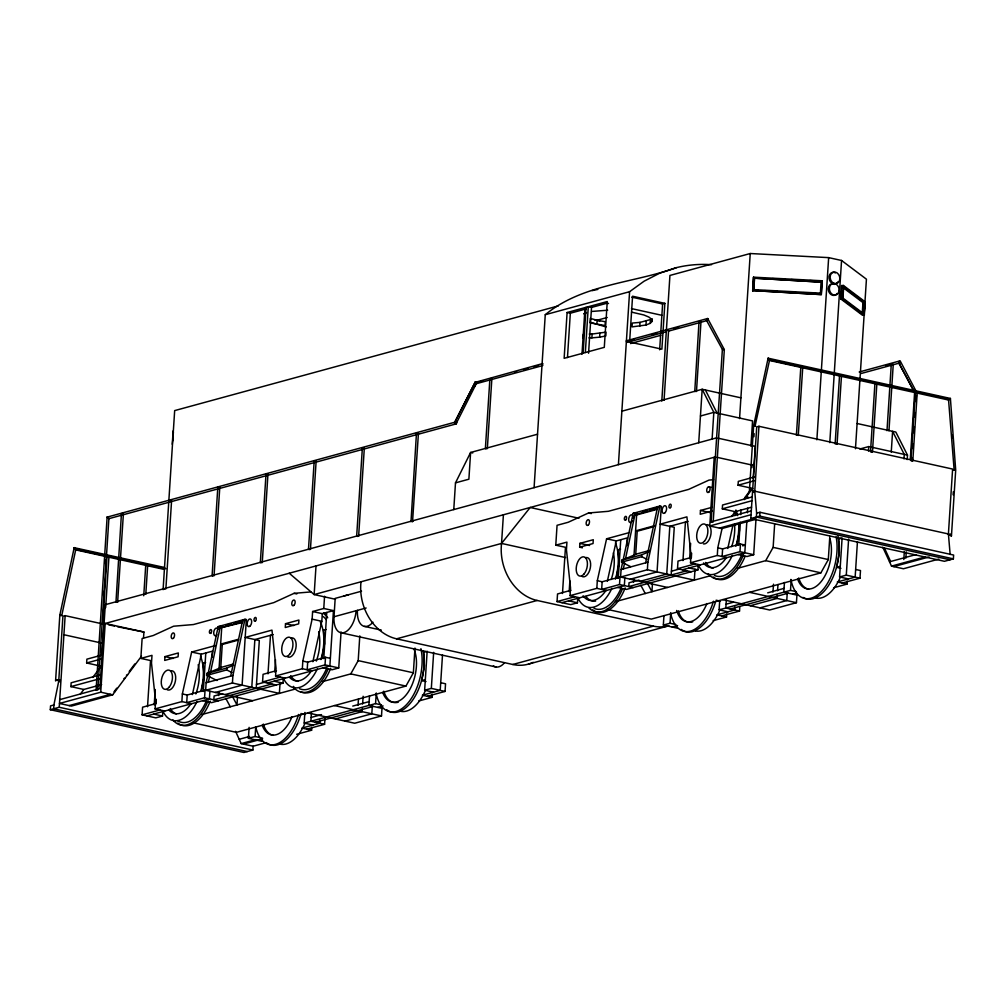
<?xml version="1.0" encoding="UTF-8"?>
<svg xmlns="http://www.w3.org/2000/svg" width="1006" height="1006" viewBox="0 0 1006 1006"><rect width="100%" height="100%" fill="white"/><g stroke="black" fill="none" stroke-linecap="round" stroke-linejoin="round"><path stroke-width="1.5" d="M948.557 399.898L954.166 470.23M542.712 363.556L475.172 382.368L476.53 383.638L490.739 379.765M266.389 742.604L253.122 746.226L252.871 750.048L243.955 752.475L50.3 709.708L50.552 705.885L53.896 704.98L58.725 681.15L62.913 616.25L65.151 615.647L103.882 624.198L101.883 655.032M53.896 704.98L53.645 708.79L247.3 751.57M57.078 679.591L55.569 680.936L59.832 615.144L74.18 547.679L164.745 567.535M50.3 709.708L59.228 707.268L65.151 615.647M101.644 684.596L83.8 689.462L70.885 686.608L71.137 682.797L100.877 674.674M92.791 677.415L101.166 666.198L86.642 662.979L86.881 659.169L101.757 655.107M96.086 690.003L107.114 517.122L454.875 422.218M96.928 688.343L97.129 685.212M103.002 594.521L103.203 591.402M105.014 563.247L105.215 560.128M97.808 689.978L108.9 518.467L107.114 517.122M102.687 623.129L107.038 555.978L107.881 555.777L108.988 556.041L105.655 607.586M141.506 656.176L112.659 694.819L71.388 706.086L59.467 703.458L100.738 692.191L105.19 623.469L143.921 632.02L143.531 637.892M115.967 602.066L121.437 513.638L122.493 513.5L123.398 513.802L117.627 602.104M143.745 595.766L145.769 564.529L146.612 564.328L147.719 564.605L145.795 594.269M147.53 706.728L150.523 660.54L140.84 658.402L142.123 638.546L153.277 635.503L173.598 626.21L193.429 624.55L273.745 602.632L294.066 593.339L310.841 591.93M162.796 711.481L162.507 716.033L155.817 717.856L142.097 714.838L142.588 707.193L155.98 703.546M154.22 704.904L155.213 689.5M164.783 711.028L155.1 708.89L155.59 701.257L151.491 662.992L151.994 655.359L140.84 658.402M172.265 444.25L173.133 430.895M163.085 589.679L174.667 410.599L558.305 305.899M155.93 703.798L156.219 699.321M172.818 440.666L173.384 432.077M165.977 587.353L171.586 500.648L169.674 500.435M164.959 656.616L164.707 660.426L178.087 656.78L178.339 652.957L164.959 656.616L173.258 658.452M155.1 708.89L181.872 701.584L182.363 693.951L191.656 652.039L215.447 645.538M252.607 700.692L205.061 690.154L187.204 695.02L186.714 702.653L204.558 697.787L218.277 700.817M203.3 691.499L205.79 652.957M212.103 575.583L217.812 487.344L218.868 487.193L219.773 487.495L214.064 575.746L212.103 575.583L212.756 575.86M204.558 697.787L205.061 690.154M215.334 692.455L242.106 685.149L246.344 619.595L244.961 619.294L218.189 626.6L206.142 682.772L205.652 690.317L232.424 683.011L279.379 693.385L279.982 684.017M217.019 680.521L206.632 675.416L206.758 673.504L221.898 667.167L233.367 664.035M209.902 691.223L209.399 698.856L146.939 715.907M212.09 657.295L212.492 651.134L201.338 654.177L191.656 652.039M242.509 622.513L220.301 627.895L220.427 625.984L221.81 626.298M219.056 668.839L221.685 628.197M218.616 695.523L218.818 692.556M220.666 669.204L222.263 644.481L238.623 640.017M231.896 672.486L226.702 669.933L226.828 668.022L233.719 665.142M232.424 683.011L232.914 675.466L244.961 619.294M237.479 697.309L236.988 704.942L232.575 696.693M246.344 619.595L242.735 619.897L242.609 621.809L220.301 627.895M262.126 741.347L248.407 738.316L249.111 727.351M260.34 562.379L265.999 474.191L267.055 474.04L267.948 474.342L262.252 562.593L260.34 562.379L260.944 562.706M256.228 688.267L259.309 640.545L245.187 637.427L271.96 630.121L276.059 668.374L275.569 676.019L285.251 678.157M248.407 738.316L255.096 736.493L255.687 727.376M276.285 684.985L262.566 681.955L263.056 674.322L276.449 670.662M267.998 673.844L270.488 635.302M274.688 672.021L275.493 659.685M285.528 623.695L285.276 627.518L298.669 623.858L298.908 620.048L285.528 623.695L293.827 625.531M202.709 700.679L211.587 702.641L282.975 683.162L283.264 678.597M309.383 549.59L308.477 549.289L314.186 461.037L315.243 460.899L316.136 461.188L310.439 549.439M275.569 676.019L302.341 668.713L302.831 661.068L312.124 619.155L312.615 611.522L323.769 608.479L333.451 610.617L329.867 665.972L267.407 683.024M330.358 658.339L325.516 657.27L307.673 662.149L307.182 669.782L325.026 664.903L338.745 667.934L341.072 631.894M313.055 725.049L304.177 723.088L304.868 712.462M316.01 565.938L314.149 594.571L335.501 599.287M311.407 713.015L310.867 721.264L324.586 724.295L324.976 718.183M296.707 734.292L311.583 730.23L311.772 727.187M312.853 661.722L321.807 621.293L322.297 613.66L333.451 610.617M323.769 608.479L324.561 596.269M319.946 720.17L319.745 723.226L301.901 728.093L311.583 730.23M323.769 658.628L326.761 612.44M325.026 664.903L325.516 657.27M356.086 610.73A19.454 10.538 -77.5 0 1 343.826 632.636A19.454 10.538 -77.5 0 1 334.005 616.753L335.187 598.381L361.544 591.188M357.57 536.437L356.665 536.135L362.374 447.884L363.682 447.771M358.626 536.299L364.323 448.047M322.511 681.603L350.767 673.894L358.199 660.615L359.796 635.88M358.035 705.294L358.45 699.019M362.323 708.576L362.135 711.657L335.363 718.963M362.625 703.961L363.128 696.265M369.504 695.699L368.875 705.432L382.582 708.463M372.308 706.099L371.818 713.795L345.045 721.101M304.177 723.088L375.565 703.609L376.257 692.983M307.773 712.877L354.728 723.239L381.5 715.932L381.978 708.387M411.001 521.548L416.471 433.121L417.528 432.982L418.433 433.284L412.548 521.624M193.479 722.874L236.385 732.355L405.934 686.079L413.365 672.8L414.962 648.065M433.523 692.178L424.645 690.217L427.16 651.209M424.645 690.217L431.335 688.393L433.661 652.353M418.659 701.006L432.052 697.359L432.24 694.303M442.502 655.007L440.213 690.355L422.369 695.221L432.052 697.359M453.769 509.577L455.492 482.855L470.607 452.474L537.531 434.215M427.21 696.29L445.054 691.424L445.545 683.778L440.703 682.709M486.275 448.802L485.382 448.5L489.872 379.111M487.332 448.663L491.821 379.275M528.376 664.136L668.927 625.77A47.257 38.215 74.7 0 1 653.334 626.134L537.141 600.469A47.257 38.215 74.7 0 1 501.541 543.429L503.402 514.795M534.085 487.659L545.265 314.715C582.109 284.182 633.063 283.189 676.472 267.634A171.007 138.3 74.7 0 1 711.531 264.691M567.107 312.501L564.14 358.325L604.292 347.359L607.259 301.549L567.107 312.501L570.327 313.218L586.372 308.842M567.472 357.507L570.327 313.218M562.48 593.49L565.46 547.302L555.777 545.164L557.06 525.308L568.214 522.265L588.548 512.972L608.379 511.3L688.682 489.381L709.004 480.088L713.581 479.711M577.746 598.243L577.444 602.795L570.754 604.619L557.035 601.588L557.538 593.955L570.918 590.296M581.984 354.313L585.002 307.761M583.115 337.966L583.354 334.143M585.014 320.134L585.266 316.312M583.103 353.144L586.07 307.333M569.17 591.654L569.861 580.877M585.329 352.54L588.296 306.717L591.528 307.434L607.574 303.058M579.733 597.79L570.05 595.653L570.54 588.02L566.441 549.754L566.931 542.121L555.777 545.164M588.56 353.244L591.528 307.434M588.963 337.89L591.88 337.853L592.132 334.03L606.065 332.143L605.813 335.966M579.657 547.189L579.896 543.366L593.288 539.719L593.037 543.542L579.657 547.189L582.424 547.805M596.847 324.07L597.099 320.26L607.247 317.481M591.88 337.853L599.626 337.161L599.878 333.351M570.05 595.653L596.822 588.347L597.312 580.714L606.593 538.788L628.901 532.702M667.544 587.441L619.998 576.903L602.154 581.782L601.663 589.415L619.507 584.536L633.227 587.567M618.413 464.646L629.593 291.702L644.104 281.19L659.81 273.129L676.472 267.634M629.706 340.518L632.573 296.229L664.853 303.359L661.885 349.17L629.605 342.053M618.25 578.261L620.74 539.719M619.507 584.536L619.998 576.903M630.284 579.205L657.056 571.898L661.294 506.358L659.911 506.043L633.139 513.349L621.079 569.522L620.601 577.067L647.374 569.761L694.316 580.135L695.02 569.22M630.661 566.642L621.57 562.165L621.695 560.267L636.836 553.929L649.75 550.408M639.791 326.208L640.03 322.385L650.429 319.556L650.178 323.366L645.978 325.013L632.045 326.887L632.284 323.064L640.03 322.385M624.839 577.972L624.349 585.605L561.876 602.657M626.939 545.592L627.43 537.883L616.276 540.926L606.593 538.788M645.978 325.013L646.217 321.191M657.446 509.275L636.622 514.959L635.239 514.657L635.364 512.746L636.748 513.047L633.139 513.349M633.994 555.601L636.622 514.959M633.566 582.273L633.755 579.318M635.717 554.407L637.213 531.231L653.573 526.767M650.178 323.366L652.114 321.404L652.29 318.864M646.845 559.248L641.652 556.695L641.778 554.784L648.656 551.904M659.659 349.786L662.614 303.975L664.853 303.359M647.374 569.761L647.851 562.216L659.911 506.043M661.797 401.13L669.933 275.443L750.237 253.525L828.655 257.624L841.557 260.479L866.43 279.19L855.465 448.739M664.048 400.313L668.537 330.924M652.429 584.071L651.926 591.704L647.512 583.455M650.14 509.401L659.056 506.961L657.673 506.659L657.559 508.558L635.239 514.657M677.063 628.096L663.344 625.066L663.96 615.672M671.165 575.03L674.259 527.295L660.137 524.176L686.909 516.87L691.009 555.136L690.518 562.769L700.201 564.907M663.344 625.066L670.046 623.242L670.725 612.616M691.223 571.748L677.503 568.717L678.006 561.071L691.386 557.425M682.948 560.606L685.438 522.064M694.756 391.485L699.007 321.92M700.968 322.071L696.479 391.46L694.517 391.309M689.638 558.783L690.632 543.353M698.717 442.728L702.175 389.284L740.906 397.835M691.348 557.689L691.638 553.199M712.374 507.213L700.478 510.457L700.226 514.267L712.122 511.023M617.659 587.441L626.524 589.403L697.913 569.912L698.214 565.359M712.11 439.081L713.832 412.359L702.175 389.284L621.859 411.203M755.594 519.36L721.692 528.603L709.771 525.975L714.222 457.252M713.191 521.925L724.32 349.673L723.176 349.308L722.358 349.774L711.129 521.85L751.293 510.897M690.518 562.769L717.291 555.463L717.781 547.83L722.094 528.376M731.601 516.518L735.21 511.677L722.308 508.835L722.547 505.012L752.299 496.901M742.629 545.83L745.308 545.101L740.466 544.032L722.622 548.899L722.119 556.532L739.976 551.665L753.695 554.696L756.022 518.656M727.992 611.811L719.114 609.85L719.705 600.733M726.345 599.765L725.816 608.026L739.523 611.057L739.825 606.467M713.141 620.639L726.521 616.992L726.722 613.937M739.561 418.622L750.237 253.525M744.201 499.63L752.576 488.413L738.052 485.206L738.303 481.384L754.663 476.919M752.651 290.545L753.519 277.178L822.128 280.775L821.336 294.595L752.651 290.545L821.336 294.595M752.727 290.998L753.519 277.178M758.423 290.344L753.771 290.105L754.437 278.184L821.16 282.133L754.437 278.184M753.771 290.105L754.513 278.649M734.883 606.932L734.682 609.988L716.838 614.855L726.521 616.992M738.718 545.39L740.202 522.29M740.705 514.594L741.007 509.979M739.976 551.665L740.466 544.032M750.929 446.148L752.563 420.91L713.832 412.359L700.453 416.006M746.804 522.001L744.817 552.734L682.345 569.786M747.395 512.771L747.697 508.156M750.891 490.199L749.382 491.532L753.632 425.739L768.119 358.199L950.406 398.451L949.375 398.954M751.91 467.614L752.111 464.52M753.909 436.705L754.11 433.611M753.205 478.718L755.292 446.413L718.058 438.188M950.029 559.776L756.374 517.009L756.625 513.186L759.97 512.28L953.625 555.048L953.374 558.871L944.445 561.298L750.803 518.53L756.726 426.909L758.952 426.293L952.607 469.06L948.407 533.972L950.154 554.495M756.625 513.186L754.752 491.192L758.952 426.293M750.803 518.53L759.719 516.091L759.97 512.28M737.448 568.365L765.704 560.656L773.136 547.377L774.645 524.176M772.985 592.044L773.488 584.209M777.273 595.338L777.072 598.419L750.3 605.725M777.575 590.723L777.965 584.561M784.441 582.461L783.812 592.194L797.532 595.225M796.4 435.296L800.839 366.574L802.247 366.838M787.258 592.861L786.755 600.557L759.983 607.863M798.274 435.472L802.788 366.649L801.241 366.385M719.114 609.85L790.502 590.371L791.194 579.733M722.723 599.626L769.665 610.001L796.438 602.695L796.928 595.137M820.418 293.589L821.085 281.667M821.261 294.129L822.128 280.775M816.872 439.811L828.655 257.624M829.774 442.665L841.557 260.479M840.702 298.87L841.569 285.503L843.43 285.478L865.198 301.85L864.33 315.205L862.469 315.243L840.702 298.87L842.563 298.832L864.33 315.205M841.079 298.141L841.544 290.986M842.563 298.832L843.43 285.478M837.08 443.923L841.519 375.2L840.45 374.936L839.57 375.125L835.131 443.847L837.08 443.923L836.451 444.124M606.882 609.296L651.335 619.105L820.883 572.842L828.315 559.562L829.812 536.361M848.46 578.928L839.582 576.966L842.11 537.971L838.426 538.977L839.344 552.659L836.59 567.346L840.941 568.315M864.079 314.023L842.94 298.116L843.682 286.66L864.82 302.567L864.079 314.023L862.217 314.048L862.959 302.592L841.821 286.697M862.947 307.811L863.236 303.359M839.582 576.966L846.285 575.143L848.611 539.103M833.609 587.768L846.989 584.109L847.19 581.066M857.439 541.756L855.15 577.104L837.306 581.971L846.989 584.109M842.148 583.04L859.992 578.173L860.495 570.54L855.653 569.471M868.467 451.028L868.756 446.576L907.487 455.127L907.198 459.579M870.504 451.732L874.956 383.009L876.088 382.833L876.905 383.085L872.466 451.807L871.586 451.996M886.99 430.694L891.278 364.386M888.952 430.845L893.24 364.549M891.253 452.134L892.599 431.348L904.256 454.41L903.966 458.874M903.803 559.55L904.319 551.728M910.279 459.553L914.617 392.365L915.95 391.875M910.883 460.635L915.334 391.85L915.9 392.126M905.865 558.129L906.268 551.866M912.14 461.113L912.341 457.981M912.945 448.601L913.247 443.898M913.964 432.945L914.366 426.695M914.97 417.301L915.271 412.611M915.988 401.658L916.391 395.396M911.952 460.899L912.819 460.761L917.271 391.988L915.95 391.711M953.122 494.814L953.323 491.72M950.406 535.682L951.45 535.896L955.7 470.091L950.406 398.451L948.62 400.036L916.994 393.057M74.117 547.817L74.369 548.861M60.976 615.571L61.781 615.433L75.752 549.578L74.469 547.591M767.918 358.425L768.043 359.167M755.028 426.179L769.552 360.186L768.282 358.199M841.519 375.263L839.57 375.125M912.832 460.698L912.014 460.446M627.757 341.638L626.688 342.342L626.285 340.833L707.683 318.487L724.32 349.56M108.9 518.467L107.001 517.348M208.368 682.156L209.676 676.082M210.329 673.052L220.427 625.984M230.676 676.07L242.735 619.897M623.318 568.918L624.625 562.844M625.594 558.292L635.364 512.746M645.626 562.832L657.673 506.659M192.385 694.593L201.338 654.177M607.322 581.355L616.276 540.926M727.791 548.471L733.097 524.516M735.084 515.537L736.078 511.048M426.003 681.552L421.64 680.597L424.394 665.909L423.476 652.215L425.94 651.548M736.732 545.29L739.485 530.602L739.397 523.837M474.958 386.291L475.675 383.94M59.379 680.559C60.586 678.396 60.674 682.961 59.316 681.515M455.077 423.036L454.448 422.885L475.247 382.029M454.624 422.482L475.184 382.179M454.473 422.885L456.309 423.287L476.731 382.72M80.191 694.303L83.8 689.462M116.734 688.179L114.03 691.801L115.137 691.499M129.221 671.442L134.804 663.96M744.956 497.442L751.469 488.715L752.576 488.413M707.746 320.222L708.035 318.713M900.03 362.688L899.741 360.953L859.187 372.006M289.238 573.244L314.149 594.571L501.541 543.429L530.175 507.489L578.966 518.266M219.773 487.495L218.704 487.633M115.728 601.89L117.689 602.053M267.948 474.342L267.156 474.505M95.847 689.827L97.154 689.714M308.477 549.289L310.338 549.326M514.732 371.918L516.682 372.019L515.625 372.157M356.665 536.135L358.526 536.173M410.762 521.372L412.724 521.523M485.382 448.5L486.439 448.362M699.057 321.505L700.654 321.731M953.738 470.079L955.147 470.242M876.88 383.148L874.956 383.009M542.511 363.606L542.8 365.48M456.296 423.853C458.082 420.785 453.002 422.922 456.296 423.853L108.786 518.694M707.231 318.537L706.501 320.361L722.761 350.138M700.855 322.31L707.532 320.411M899.502 361.003L898.672 362.625L899.817 362.877M343.889 596.017L348.579 594.735M583.669 313.809L586.473 312.728M316.085 461.251L315.343 461.352M545.265 314.715L629.593 291.702M629.919 340.644L634.371 339.437M652.19 334.57L656.641 333.363M674.108 328.585L678.585 327.365M478.881 381.991L483.169 380.821M490.324 378.872L491.431 378.558L489.985 378.759M515.147 372.094L516.254 371.792M523.686 369.755L528.137 368.548M534.073 366.926L538.524 365.706M491.708 379.501L541.693 365.857M627.304 342.38L665.972 331.817M668.424 331.15L699.887 322.574M630.523 343.562L660.854 335.287M455.492 482.855L468.884 479.208L470.607 452.474L472.757 452.952M885.77 365.769L890.247 364.549M860.696 373.616L892.159 365.04M893.127 364.776L899.578 363.015M716.561 437.862L105.303 604.681L99.871 688.67L59.719 699.635M104.071 623.77L715.329 456.95M143.921 632.02L117.476 626.738M859.828 449.003L868.756 446.576M86.642 662.979L101.518 658.93M226.262 625.078L230.726 623.858M233.706 623.041L242.622 620.614M642.696 511.425L647.16 510.205M738.052 485.206L754.412 480.742M744.377 498.473L748.389 497.379L745.622 496.763M238.497 639.25L220.654 644.117L222.263 644.481M654.931 525.597L635.591 530.879L637.213 531.231M70.885 686.608L100.625 678.497M722.308 508.835L752.048 500.711M334.005 616.753L366.134 607.989M273.167 634.572L254.87 639.565L251.789 687.287L225.017 694.593M688.117 521.322L669.82 526.314L666.739 574.049L639.967 581.355M126.429 675.177L127.548 674.875M123.952 678.509L125.071 678.195M734.091 511.991L751.57 507.213M205.614 662.376L203.162 663.042L204.08 676.724L201.326 691.411L203.778 690.745M326.082 629.492L323.63 630.158L324.548 643.853L321.794 658.54L324.246 657.861M620.564 549.125L618.099 549.792L619.017 563.486L616.263 578.173L618.728 577.507M709.771 525.975L751.042 514.707M69.15 705.596L110.421 694.329M719.453 528.112L754.827 518.455M206.758 673.504L226.828 668.022M621.695 560.267L641.778 554.784M206.632 675.416L226.702 669.933M621.57 562.165L641.652 556.695M206.142 682.772L232.914 675.466M621.079 569.522L647.851 562.216M361.003 581.782A47.257 38.215 74.7 0 0 396.59 638.823L537.141 600.469M142.097 714.838L159.941 709.959M262.566 681.955L280.41 677.088M557.035 601.588L574.891 596.721M677.503 568.717L695.36 563.838M222.603 693.687L214.089 696.014L213.838 699.836L271.846 684.005M256.48 684.445L266.414 681.741M638.973 580.06L629.027 582.776L628.788 586.586L686.784 570.767M671.417 571.207L679.93 568.88M338.745 667.934L332.055 669.77L323.178 667.808M753.695 554.696L746.993 556.519L738.127 554.558M202.043 714.486L294.984 689.123L293.513 686.369M615.496 601.651L709.934 575.872M421.64 680.597L425.324 679.591M836.59 567.346L840.274 566.34M311.118 717.441L321.53 714.612M352.754 706.086L369.114 701.622M726.055 604.204L733.5 602.179M767.704 592.836L784.064 588.372M239.214 739.284L249.626 736.442M396.59 638.823L512.783 664.488L653.334 626.134M889.518 561.801L915.925 554.595M315.306 722.245L373.314 706.413M730.255 609.007L788.251 593.175M235.555 731.324L241.201 743.597L255.952 739.573M882.79 547.214L891.505 566.114L925.407 556.859M243.439 744.088L262.629 738.806M377.74 707.394L383.097 705.935M672.222 627.027L677.579 625.569M792.69 594.156L796.702 593.062M893.743 566.604L929.116 556.959M306.742 729.161L324.586 724.295M721.679 615.923L739.523 611.057M938.799 559.097L903.426 568.755L891.505 566.114M707.306 320.537L706.501 320.361M475.36 381.94L476.391 382.293M591.591 311.458L607.662 310.225M599.626 337.161L604.581 336.205M892.926 364.197L891.329 363.971M870.718 451.581L872.466 451.807M863.337 301.875L865.198 301.85M862.959 302.592L864.82 302.567M667.418 330.131L666.84 330.471M589.214 334.067L592.132 334.03M108.107 556.243L108.988 556.041L107.906 555.777M753.595 277.643L764.51 278.209M772.306 278.624L784.781 279.266M791.018 279.593L803.492 280.246M809.729 280.573L822.204 281.227M753.695 289.64L820.343 293.123M764.623 290.671L777.022 291.312M784.768 291.715L795.62 292.293M803.379 292.696L815.778 293.337M663.407 400.048L662.514 400.388M363.267 448.186L362.374 447.884M456.309 423.287L455.466 423.086M631.529 312.124L643.84 314.966L648.832 317.053L651.662 319.254L652.114 321.404M594.357 319.757L605.298 321.731L605.046 325.542L590.006 322.838M712.764 521.686L711.456 521.938M164.569 589.013L163.915 588.736L165.877 588.9M920.075 392.768L949.827 399.281L769.439 359.444M768.358 359.733L801.405 366.926M77.55 549.792L103.09 555.35M87.975 551.59L94.074 552.935M97.129 553.614L103.241 554.96M106.296 555.626L112.395 556.972M115.451 557.651L121.563 558.996M124.618 559.663L145.996 564.366M631.806 297.16L662.614 303.975M605.474 302.844L608.529 303.523M631.466 308.591L662.036 315.343M769.188 360.412L915.473 392.717M857.099 423.501L895.83 432.052L907.487 455.127M716.825 457.277L754.06 465.501M754.752 491.192L948.407 533.972M948.369 534.513L950.519 534.991M708.576 486.766L711.343 487.382M759.719 516.091L953.374 558.871M700.478 510.457L710.148 512.595M773.136 547.377L828.315 559.562M588.548 512.972L591.314 513.576M846.285 575.143L859.992 578.173M717.781 547.83L722.622 548.899M765.704 560.656L820.883 572.842M717.291 555.463L726.961 557.601M579.896 543.366L589.579 545.504M689.047 567.95L697.913 569.912M790.502 590.371L796.425 591.679M749.495 592.32L796.438 602.695M501.541 543.429L565.586 557.576M716.121 600.23L720.472 601.186M597.312 580.714L602.154 581.782M596.822 588.347L606.505 590.484M568.579 600.834L577.444 602.795M670.046 623.242L675.957 624.55M294.066 593.339L296.833 593.942M75.626 548.836L165.827 568.767M75.387 549.804L163.764 569.333M312.615 611.522L322.297 613.66M364.436 626.386L381.299 630.108M312.124 619.155L321.807 621.293M341.009 632.774L495.933 666.991M218.189 626.6L219.572 626.901M358.199 660.615L413.365 672.8M431.335 688.393L445.054 691.424M302.831 661.068L307.673 662.149M350.767 673.894L405.934 686.079M108.535 624.764L114.495 626.072M302.341 668.713L312.023 670.851M63.919 634.736L102.65 643.287M274.097 681.2L282.975 683.162M375.565 703.609L381.475 704.917M334.545 705.571L381.5 715.932M302.63 713.795L305.535 714.436M182.363 693.951L187.204 695.02M181.872 701.584L191.555 703.722M56.6 680.194L58.763 680.66M100.738 692.191L112.659 694.819M153.629 714.071L162.507 716.033M255.096 736.493L262.491 738.115M241.201 743.597L253.122 746.226M59.228 707.268L252.871 750.048M801.694 366.373L802.763 366.612M87.899 551.602L93.973 552.96M97.016 553.64L103.09 554.985M107.642 556.004L112.207 557.022M115.237 557.689L119.802 558.707M124.354 559.726L145.619 564.454M148.662 565.133L163.852 568.516M599.827 320.989L590.258 318.412L590.019 322.222L606.178 326.963M754.047 426.041L755.581 426.028M847.618 290.055L852.447 293.689M859.702 299.147L862.129 300.97M842.324 299.084L848.536 303.762M858.495 311.244L862.217 314.048M61.781 615.433L59.92 615.295M950.18 535.431L949.664 534.551M913.901 391.12L898.672 362.625L914.706 392.579M640.822 585.278L645.236 593.527M225.872 698.529L230.299 706.778M900.307 361.192L916.579 392.151M705.407 390.001L717.064 413.064M884.525 548.232L890.637 561.499M952.104 434.655L952.33 437.736M951.45 535.896L950.393 534.073L949.601 534.299M291.174 638.005A9.834 5.319 -77.5 0 1 295.789 648.543A9.834 5.319 -77.5 0 1 287.238 656.578M170.605 670.914A9.834 5.319 -77.5 0 1 175.358 681.238A9.834 5.319 -77.5 0 1 166.858 689.512M216.868 634.899A3.936 2.125 -77.5 0 1 213.913 634.333A3.936 2.125 -77.5 0 1 215.058 628.901A3.936 2.125 -77.5 0 1 218.025 629.467M210.241 701.119A41.284 22.346 -77.5 0 1 177.823 723.125M208.116 700.654A41.284 22.346 -77.5 0 1 172.906 719.919M206.356 700.868A38.505 20.849 -77.5 0 1 177.823 720.912M198.169 664.727A31.425 17.014 -77.5 0 1 195.843 693.964M191.077 703.571A31.425 17.014 -77.5 0 1 168.97 710.085M200.483 656.113A38.505 20.849 -77.5 0 1 200.848 691.021M196.962 701.572A38.505 20.849 -77.5 0 1 162.884 711.091M176.264 713.883A31.425 17.014 -77.5 0 1 170.215 708.564M413.906 649.008A31.362 16.976 -77.5 0 1 407.342 693.335A31.362 16.976 -77.5 0 1 382.682 692.367M398.225 702.226A31.362 16.976 -77.5 0 1 383.802 691.197M425.664 689.827A38.505 20.849 -77.5 0 1 400.979 711.368M423.337 650.63A41.284 22.346 -77.5 0 1 414.195 697.799A41.284 22.346 -77.5 0 1 386.744 709.783M420.91 648.669A41.284 22.346 -77.5 0 1 406.135 705.03A41.284 22.346 -77.5 0 1 376.257 694.153M320.361 621.871A38.505 20.849 -77.5 0 1 320.914 659.534M317.431 668.701A38.505 20.849 -77.5 0 1 283.352 678.207M323.14 616.502A38.505 20.849 -77.5 0 1 326.359 619.834M326.824 667.997A38.505 20.849 -77.5 0 1 299.536 688.695M318.638 631.843A31.425 17.014 -77.5 0 1 316.312 661.08M311.546 670.688A31.425 17.014 -77.5 0 1 289.439 677.214M298.153 681.402A31.425 17.014 -77.5 0 1 290.671 675.68M323.605 612.855A41.284 22.346 -77.5 0 1 326.208 614.427M330.697 668.236A41.284 22.346 -77.5 0 1 300.882 691.814M324.083 613.949A41.284 22.346 -77.5 0 1 327.73 617.81M328.019 669.153A41.284 22.346 -77.5 0 1 293.362 687.048M301.096 713.443A41.284 22.346 -77.5 0 1 266.276 742.667M298.543 714.461A41.284 22.346 -77.5 0 1 275.82 744.289A41.284 22.346 -77.5 0 1 255.788 727.024M291.966 716.788A31.362 16.976 -77.5 0 1 262.214 725.238M273.217 735.323A31.362 16.976 -77.5 0 1 263.333 724.081M305.195 722.71A38.505 20.849 -77.5 0 1 280.511 744.239M372.937 622.211A19.454 10.538 -77.5 0 1 357.432 610.365M504.434 662.816A19.454 10.538 -77.5 0 1 493.393 665.834M533.243 662.325A47.257 38.215 74.7 0 1 512.783 664.488M833.496 283.868A5.898 4.766 74.7 0 1 829.12 276.336A5.898 4.766 74.7 0 1 835.483 272.877M837.872 281.931A5.898 4.766 74.7 0 1 835.973 283.629A5.898 4.766 74.7 0 1 830.403 275.317A5.898 4.766 74.7 0 1 838.677 274.537A5.898 4.766 74.7 0 1 835.885 283.642M837.08 293.475A5.898 4.766 74.7 0 1 832.025 295.085A5.898 4.766 74.7 0 1 828.34 289.917L828.303 288.395A5.898 4.766 74.7 0 1 834.842 284.396M592.144 290.646A171.007 138.3 74.7 0 1 597.853 289.414M632.309 520.932A3.936 2.125 -77.5 0 1 628.851 521.095A3.936 2.125 -77.5 0 1 630.573 515.122A3.936 2.125 -77.5 0 1 633.139 518.052M585.555 557.664A9.834 5.319 -77.5 0 1 590.296 568A9.834 5.319 -77.5 0 1 581.795 576.275M706.124 524.755A9.834 5.319 -77.5 0 1 710.953 534.035A9.834 5.319 -77.5 0 1 703.458 543.919M713.493 601.211A41.284 22.346 -77.5 0 1 690.757 631.039A41.284 22.346 -77.5 0 1 670.738 613.786M706.916 603.55A31.362 16.976 -77.5 0 1 676.661 610.479M715.606 601.689A41.284 22.346 -77.5 0 1 681.213 629.416M692.706 621.859A31.362 16.976 -77.5 0 1 678.27 610.831M720.145 609.46A38.505 20.849 -77.5 0 1 695.46 631.001M836.162 536.915A41.284 22.346 -77.5 0 1 820.091 592.748A41.284 22.346 -77.5 0 1 790.892 579.406M837.973 535.884A41.284 22.346 -77.5 0 1 830.176 582.814A41.284 22.346 -77.5 0 1 802.951 597.413M829.925 538.726A31.362 16.976 -77.5 0 1 821.248 581.468A31.362 16.976 -77.5 0 1 797.632 579.116M840.614 576.589A38.505 20.849 -77.5 0 1 815.929 598.117M808.635 589.202A31.362 16.976 -77.5 0 1 798.739 577.96M741.762 554.759A38.505 20.849 -77.5 0 1 714.474 575.457M735.902 510.004A38.505 20.849 -77.5 0 1 737.624 515.588M738.718 523.975A38.505 20.849 -77.5 0 1 735.864 546.296M732.368 555.45A38.505 20.849 -77.5 0 1 698.302 564.97M734.531 524.201A31.425 17.014 -77.5 0 1 731.702 546.585M726.495 557.45A31.425 17.014 -77.5 0 1 703.559 562.945M713.103 568.151A31.425 17.014 -77.5 0 1 705.621 562.442M745.081 556.381A41.284 22.346 -77.5 0 1 713.229 577.004M743.535 554.532A41.284 22.346 -77.5 0 1 708.312 573.797M622.5 588.787A41.284 22.346 -77.5 0 1 588.736 607.699M625.179 587.881A41.284 22.346 -77.5 0 1 592.76 609.888M613.421 552.81A31.425 17.014 -77.5 0 1 611.233 579.456M606.027 590.321A31.425 17.014 -77.5 0 1 583.09 595.816M615.433 542.875A38.505 20.849 -77.5 0 1 615.395 579.167M611.912 588.334A38.505 20.849 -77.5 0 1 577.834 597.841M621.293 587.63A38.505 20.849 -77.5 0 1 594.005 608.328M595.64 601.123A31.425 17.014 -77.5 0 1 585.92 596.445M753.117 491.406C753.595 494.663 754.877 488.564 753.117 491.406M839.079 290.483L839.042 288.961A5.898 4.766 74.7 0 0 834.087 283.478A5.898 4.766 74.7 0 0 829.409 288.093L829.46 289.615A5.898 4.766 74.7 0 0 834.414 295.098A5.898 4.766 74.7 0 0 839.079 290.483M173.548 638.056A2.943 1.597 -77.5 0 0 173.875 633.101A2.943 1.597 -77.5 0 0 171.196 636.257A2.943 1.597 -77.5 0 0 173.548 638.056M255.574 620.84A1.962 1.069 -77.5 0 0 255.788 617.533A1.962 1.069 -77.5 0 0 254.015 619.646A1.962 1.069 -77.5 0 0 255.574 620.84M289.59 654.34A9.834 5.319 -77.5 0 0 290.659 637.804A9.834 5.319 -77.5 0 0 281.755 648.354A9.834 5.319 -77.5 0 0 289.59 654.34M294.129 605.134A2.943 1.597 -77.5 0 0 294.444 600.167A2.943 1.597 -77.5 0 0 291.778 603.336A2.943 1.597 -77.5 0 0 294.129 605.134M250.331 625.77A3.936 2.125 -77.5 0 0 250.758 619.155A3.936 2.125 -77.5 0 0 247.199 623.38A3.936 2.125 -77.5 0 0 250.331 625.77M210.958 633.013A1.962 1.069 -77.5 0 0 211.172 629.706A1.962 1.069 -77.5 0 0 209.399 631.818A1.962 1.069 -77.5 0 0 210.958 633.013M169.209 687.098A9.834 5.319 -77.5 0 0 170.102 670.625A9.834 5.319 -77.5 0 0 161.274 681.414A9.834 5.319 -77.5 0 0 169.209 687.098M625.908 519.775A1.962 1.069 -77.5 0 0 626.122 516.468A1.962 1.069 -77.5 0 0 624.336 518.58A1.962 1.069 -77.5 0 0 625.908 519.775M709.067 491.884A2.943 1.597 -77.5 0 0 709.393 486.929A2.943 1.597 -77.5 0 0 706.715 490.085A2.943 1.597 -77.5 0 0 709.067 491.884M588.497 524.805A2.943 1.597 -77.5 0 0 588.812 519.851A2.943 1.597 -77.5 0 0 586.146 523.019A2.943 1.597 -77.5 0 0 588.497 524.805M670.524 507.59A1.962 1.069 -77.5 0 0 670.738 504.283A1.962 1.069 -77.5 0 0 668.952 506.395A1.962 1.069 -77.5 0 0 670.524 507.59M584.159 573.86A9.834 5.319 -77.5 0 0 585.052 557.374A9.834 5.319 -77.5 0 0 576.224 568.164A9.834 5.319 -77.5 0 0 584.159 573.86M665.268 512.532A3.936 2.125 -77.5 0 0 665.695 505.917A3.936 2.125 -77.5 0 0 662.137 510.13A3.936 2.125 -77.5 0 0 665.268 512.532M704.527 541.09A9.834 5.319 -77.5 0 0 705.596 524.566A9.834 5.319 -77.5 0 0 696.705 535.117A9.834 5.319 -77.5 0 0 704.527 541.09"/></g></svg>
